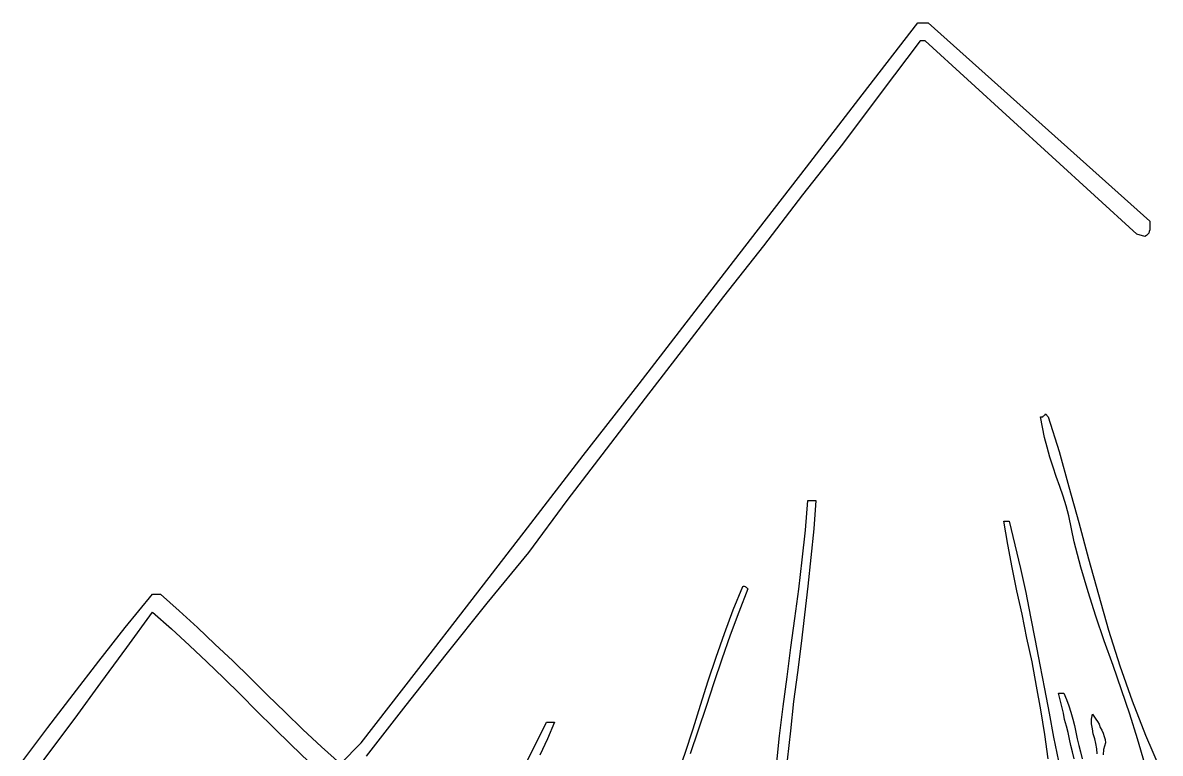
# Model space of a CAD drawing. Extents: x 0.04 to 7.35, y 0.05 to 8.86.
# Drawn here: x 4.416 to 7.282, y 7.02 to 8.861 of the extents above; entities that cross this region are included whole.
import ezdxf

# ---------------------------------------------------------------- set-up
doc = ezdxf.new("R2010")
doc.units = 0
doc.layers.add('1', color=7, linetype='Continuous')

msp = doc.modelspace()

# ---------------------------------------------------------------- linework, layer by layer
for points in [[(4.416, 7.001), (4.479, 7.085), (4.543, 7.168), (4.608, 7.252), (4.674, 7.337), (4.743, 7.421), (4.763, 7.421), (4.81, 7.379), (4.856, 7.337), (4.9, 7.295), (4.945, 7.253), (4.989, 7.21), (5.033, 7.166), (5.077, 7.123), (5.122, 7.08), (5.169, 7.036), (5.217, 6.993), (5.269, 7.046), (5.408, 7.226), (5.548, 7.407), (5.688, 7.588), (5.828, 7.77), (5.969, 7.951), (6.11, 8.134), (6.25, 8.315), (6.391, 8.497), (6.531, 8.679), (6.671, 8.861), (6.697, 8.861), (7.256, 8.361)], [(7.256, 8.361), (7.256, 8.357), (7.256, 8.352), (7.256, 8.348), (7.256, 8.343), (7.256, 8.339), (7.254, 8.335), (7.253, 8.331), (7.251, 8.328), (7.247, 8.325), (7.243, 8.322), (7.223, 8.328), (6.69, 8.815), (6.677, 8.815), (6.579, 8.685), (6.481, 8.555), (6.381, 8.427), (6.282, 8.299), (6.182, 8.171), (6.083, 8.043), (5.984, 7.915), (5.886, 7.786), (5.787, 7.657), (5.69, 7.526), (5.585, 7.398), (5.482, 7.269), (5.381, 7.141), (5.281, 7.012)], [(7.243, 6.993), (7.225, 7.056), (7.205, 7.118), (7.184, 7.18), (7.163, 7.241), (7.141, 7.303), (7.12, 7.365), (7.1, 7.427), (7.082, 7.489), (7.065, 7.553), (7.052, 7.618), (7.045, 7.643), (7.037, 7.668), (7.029, 7.692), (7.02, 7.717), (7.012, 7.741), (7.004, 7.766), (6.997, 7.791), (6.99, 7.816), (6.985, 7.842), (6.98, 7.868), (6.982, 7.868), (6.984, 7.868), (6.986, 7.868), (6.987, 7.869), (6.989, 7.87), (6.99, 7.872), (6.992, 7.873), (6.993, 7.875), (7, 7.868), (7.027, 7.78), (7.052, 7.691), (7.077, 7.601), (7.101, 7.51), (7.126, 7.42), (7.152, 7.33), (7.18, 7.24), (7.211, 7.152), (7.245, 7.065), (7.282, 6.98)], [(6.315, 6.989), (6.323, 7.064), (6.332, 7.138), (6.342, 7.212), (6.351, 7.286), (6.361, 7.359), (6.371, 7.433), (6.38, 7.507), (6.388, 7.582), (6.394, 7.657), (6.414, 7.657), (6.409, 7.585), (6.402, 7.513), (6.394, 7.441), (6.386, 7.369), (6.377, 7.296), (6.368, 7.223), (6.358, 7.15), (6.35, 7.076), (6.342, 7.002)], [(7, 7.006), (6.991, 7.067), (6.981, 7.129), (6.97, 7.189), (6.959, 7.25), (6.946, 7.31), (6.934, 7.37), (6.921, 7.429), (6.909, 7.488), (6.898, 7.546), (6.888, 7.605), (6.901, 7.605), (6.916, 7.545), (6.93, 7.485), (6.943, 7.425), (6.955, 7.364), (6.967, 7.304), (6.979, 7.243), (6.99, 7.182), (7.002, 7.121), (7.013, 7.06), (7.026, 7)], [(6.064, 6.96), (6.085, 7.02), (6.105, 7.081), (6.124, 7.141), (6.143, 7.202), (6.163, 7.262), (6.184, 7.322), (6.206, 7.381), (6.23, 7.44), (6.232, 7.441), (6.234, 7.441), (6.236, 7.44), (6.237, 7.439), (6.239, 7.438), (6.24, 7.437), (6.242, 7.435), (6.243, 7.434), (6.22, 7.375), (6.198, 7.317), (6.177, 7.257), (6.157, 7.197), (6.138, 7.138), (6.118, 7.078), (6.098, 7.018)], [(7.065, 7.006), (7.061, 7.023), (7.057, 7.039), (7.053, 7.055), (7.05, 7.072), (7.046, 7.088), (7.041, 7.105), (7.038, 7.121), (7.034, 7.138), (7.03, 7.154), (7.026, 7.171), (7.039, 7.171), (7.046, 7.155), (7.052, 7.139), (7.057, 7.123), (7.062, 7.106), (7.066, 7.09), (7.069, 7.073), (7.073, 7.056), (7.077, 7.039), (7.081, 7.023), (7.085, 7.006)], [(7.123, 7.018), (7.122, 7.031), (7.12, 7.044), (7.117, 7.056), (7.113, 7.069), (7.111, 7.081), (7.109, 7.094), (7.109, 7.106), (7.111, 7.118), (7.115, 7.113), (7.12, 7.106), (7.124, 7.1), (7.128, 7.093), (7.131, 7.085), (7.135, 7.078), (7.138, 7.07), (7.141, 7.062), (7.143, 7.054), (7.144, 7.046), (7.139, 7.029), (7.138, 7.016)], [(5.611, 6.848), (5.736, 7.098), (5.756, 7.098), (5.738, 7.056), (5.719, 7.015)]]:
    msp.add_lwpolyline(points)
at = {"layer": '1'}
msp.add_lwpolyline([(4.416, 6.931), (4.482, 7.02), (4.548, 7.108), (4.613, 7.197), (4.678, 7.286), (4.743, 7.375), (4.791, 7.333), (4.836, 7.291), (4.88, 7.25), (4.923, 7.209), (4.965, 7.168), (5.006, 7.126), (5.049, 7.084), (5.092, 7.041), (5.137, 6.998)], dxfattribs=at)

doc.saveas('drawing.dxf')
